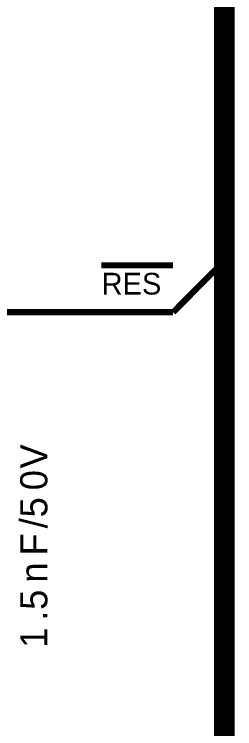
# Model space of a CAD drawing. Header units: millimetres. Extents: x 0 to 420, y 0 to 297.
# Drawn here: x 59.82 to 70.59, y 104.69 to 139.51 of the extents above; entities that cross this region are included whole.
import ezdxf

# ---------------------------------------------------------------- set-up
doc = ezdxf.new("R2010")
doc.units = ezdxf.units.MM
doc.layers.add('Sheet', color=255, linetype='Continuous')

msp = doc.modelspace()

# ---------------------------------------------------------------- linework, layer by layer
at = {"layer": 'Sheet'}
for points, const_width in [([(70.077, 254.99), (70.077, 59.993)], 1.016), ([(67.578, 124.986), (70.077, 127.487)], 0.3), ([(65.277, 127.272), (64.069, 127.272)], 0.3), ([(66.486, 127.272), (65.277, 127.272)], 0.3), ([(67.578, 127.272), (66.486, 127.272)], 0.3), ([(52.583, 124.986), (55.082, 124.986), (67.578, 124.986)], 0.3)]:
    msp.add_lwpolyline(points, dxfattribs=dict(at, const_width=const_width))

# ---------------------------------------------------------------- texts
msp.add_text('RES', height=1.0598, dxfattribs=at).set_placement((64.086, 125.847))
for s, p in [('V', (61.438, 117.369)), ('0', (61.438, 116.31)), ('5', (61.438, 114.985)), ('/', (61.438, 114.455)), ('F', (61.438, 113.13)), ('n', (61.438, 111.806)), ('5', (61.438, 110.481)), ('.', (61.438, 109.951)), ('1', (61.438, 108.626))]:
    msp.add_text(s, height=1.325, rotation=90, dxfattribs=at).set_placement(p)

doc.saveas('drawing.dxf')
